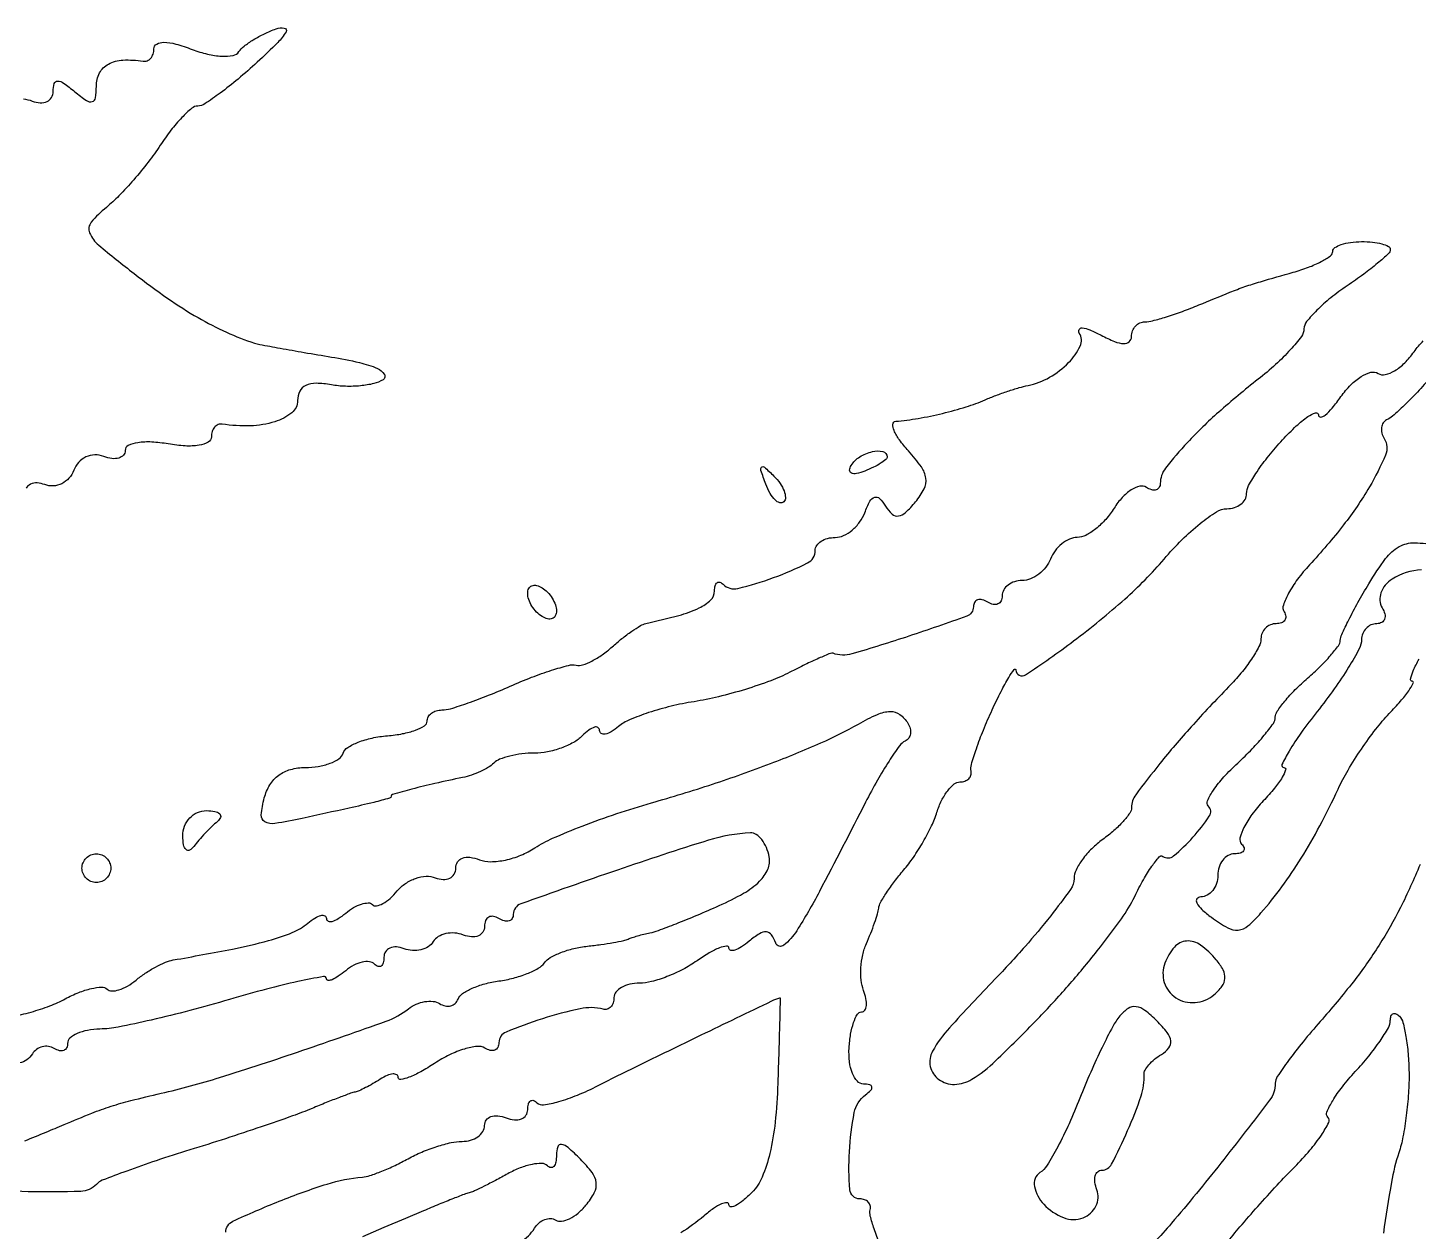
# Model space of a CAD drawing. Extents: x 0 to 367, y 0 to 579.
# Drawn here: x 94.2 to 190.9, y 180.8 to 264.4 of the extents above; entities that cross this region are included whole.
import ezdxf

# ---------------------------------------------------------------- set-up
doc = ezdxf.new("R2010")
doc.units = 0

msp = doc.modelspace()

# ---------------------------------------------------------------- linework, layer by layer
for points in [[(93.926539, 259.49289, -0.066909), (94.532025, 259.349337, 0.075239), (95.093123, 259.226095, 0.123624), (95.568782, 259.312642, 0.1523), (95.882979, 259.592839, 0.135892), (96, 260.015456, -0.068567), (96.075301, 260.56198, -0.338971), (96.308161, 260.736562, -0.154048), (96.719927, 260.601935, -0.017761), (97.5, 260, 0.020633), (98.310961, 259.381629, 0.217533), (98.71069, 259.308142, 0.304492), (98.942264, 259.565314, 0.035496), (99, 260.377555, -0.119775), (99.223927, 261.298925, -0.1517), (99.835769, 261.919971, -0.112762), (100.852142, 262.198181, -0.049844), (102.25, 262.118421, 0.13348), (102.535654, 262.14962, 0.119972), (102.779687, 262.321266, 0.103031), (102.943486, 262.611589, 0.077238), (103, 262.975249, -0.272483), (103.195976, 263.30816, -0.13105), (103.693614, 263.433154, -0.064628), (104.522231, 263.313334, -0.022663), (105.667031, 262.936495, 0.033396), (106.730888, 262.611419, 0.045771), (107.721869, 262.473478, 0.054137), (108.510292, 262.521899, 0.204398), (108.917031, 262.784187, -0.080457), (109.275568, 263.164928, -0.025913), (109.916253, 263.606113, -0.025086), (110.691605, 264.030764, -0.025646), (111.5, 264.372191, -0.126845), (112.068709, 264.426956, -0.523314), (112.193109, 264.169563, -0.068866), (111.619873, 263.417942, -0.009391), (110.188282, 262.049249, -0.011492), (108.859778, 260.881295, -0.015698), (107.607545, 259.895717, -0.012469), (106.534635, 259.14509, -0.147438), (106.053292, 259, 0.178417), (105.630601, 258.84421, 0.025328), (104.94624, 258.197809, 0.026217), (104.18609, 257.314944, 0.019599), (103.440689, 256.269136, -0.019612), (102.612876, 255.107764, -0.014087), (101.602763, 253.875495, -0.014261), (100.573287, 252.755571, -0.029577), (99.696596, 251.955402, 0.048647), (98.644142, 250.918666, 0.279905), (98.532273, 250.177794, 0.12134), (99.162315, 249.32711, 0.007572), (101.620916, 247.352409, 0.013384), (103.963437, 245.627276, 0.021033), (106.07288, 244.287237, 0.023968), (108.052915, 243.266572, 0.02907), (110, 242.511589, 0.032222), (110.359952, 242.420691, 0.001125), (111.778057, 242.161639, 0.002091), (113.45601, 241.866258, 0.00146), (115.350833, 241.546558, -0.014948), (117.293725, 241.164587, -0.047622), (118.548187, 240.75, -0.144252), (119.02829, 240.344886, -0.422971), (118.944757, 239.965858, -0.0802), (118.297663, 239.697203, -0.034032), (117.368537, 239.542088, -0.032565), (116.333594, 239.508672, -0.036655), (115.343924, 239.61408, 0.039555), (114.282444, 239.720923, 0.115033), (113.565699, 239.569793, 0.169802), (113.151676, 239.165697, 0.115797), (113, 238.519557, -0.228726), (112.588269, 237.666592, -0.092497), (111.416913, 237.04647, -0.067888), (109.708383, 236.758713, -0.047007), (107.75, 236.881579, 0.139155), (107.464394, 236.84716, 0.119898), (107.220313, 236.667274, 0.100737), (107.056346, 236.36442, 0.07399), (107, 235.985738, -0.279181), (106.78267, 235.626848, -0.080493), (106.14082, 235.413319, -0.054335), (105.178521, 235.363277, -0.029453), (104, 235.5, 0.030045), (102.846769, 235.632408, 0.051182), (101.878632, 235.585869, 0.071913), (101.216157, 235.385371, 0.291166), (101, 235.045647, -0.180336), (100.878341, 234.719304, -0.14821), (100.561851, 234.519623, -0.101943), (100.079505, 234.48804, -0.057215), (99.508429, 234.635139, 0.099512), (98.886693, 234.740608, 0.101554), (98.277362, 234.59617, 0.099873), (97.766455, 234.220325, 0.09303), (97.425671, 233.666896, -0.090834), (97.092235, 233.120082, -0.095633), (96.591829, 232.738594, -0.099617), (96.003252, 232.580698, -0.107897), (95.417241, 232.670131, 0.077354), (94.875646, 232.786705, 0.125684), (94.416315, 232.6972, 0.151931), (94.112646, 232.417654, 0.132055)], [(153.479469, 179.875718, -0.018491), (153.090538, 180.920984, -0.016895), (152.830596, 181.80675, -0.12065), (152.825488, 182.25, 0.121324), (152.821816, 182.535678, 0.128883), (152.685112, 182.779687, 0.115864), (152.431952, 182.943054, 0.085803), (152.102552, 183, -0.390903), (151.408222, 183.64074, -0.033793), (151.374884, 186.270031, -0.034692), (151.715602, 188.998384, -0.188065), (152.5, 190.234687, 0.038499), (152.870233, 190.553292, 0.248221), (152.939985, 190.781492, 0.300699), (152.789378, 190.935521, 0.049805), (152.355787, 190.984687, -0.210576), (151.929636, 191.17934, -0.087406), (151.590049, 191.729669, -0.065327), (151.3845, 192.541319, -0.043829), (151.355787, 193.499294, -0.027066), (151.463253, 194.456892, -0.041638), (151.668731, 195.264627, -0.049914), (151.931783, 195.835072, -0.265485), (152.218615, 195.999294, 0.252117), (152.444731, 196.121335, 0.122335), (152.557054, 196.440418, 0.075068), (152.530453, 196.924932, 0.040449), (152.361626, 197.5, -0.06793), (152.19681, 198.201526, -0.038779), (152.181476, 199.073437, -0.03795), (152.303965, 199.969875, -0.050829), (152.556645, 200.75, 0.009859), (152.857987, 201.472619, 0.010276), (153.126267, 202.196727, 0.010012), (153.33251, 202.831294, 0.043637), (153.413633, 203.21758, -0.099385), (153.541945, 203.607512, -0.016219), (153.958931, 204.289993, -0.017315), (154.511136, 205.070864, -0.014489), (155.148685, 205.860683, 0.027956), (155.828928, 206.751424, 0.018678), (156.5095, 207.839485, 0.018832), (157.091822, 208.947342, 0.034751), (157.466072, 209.893103, -0.037696), (157.790671, 210.699493, -0.047999), (158.212299, 211.381099, -0.056035), (158.662309, 211.852823, -0.176035), (159.067388, 212, 0.081824), (159.411755, 212.056735, 0.110832), (159.680163, 212.220313, 0.126321), (159.830262, 212.464367, 0.127029), (159.843806, 212.75, -0.122886), (159.862124, 213.216816, -0.011829), (160.208503, 214.307812, -0.014484), (160.696758, 215.604792, -0.010947), (161.304664, 217, -0.008204), (161.928754, 218.294578, -0.017915), (162.458205, 219.260415, -0.028575), (162.835578, 219.818699, -0.697333), (162.960858, 219.780137, 0.579017), (163.622617, 219.446662, 0.015003), (166.971846, 221.802091, 0.021051), (170.530924, 224.709851, 0.034205), (173.262238, 227.496904, -0.020906), (174.508506, 228.838115, -0.026001), (175.778772, 229.970966, -0.025817), (176.914987, 230.790147, -0.144248), (177.627253, 231, 0.074428), (178.151764, 231.078511, 0.088447), (178.596756, 231.30657, 0.100652), (178.89423, 231.645648, 0.130612), (179, 232.043644, -0.127065), (179.145354, 232.606375, -0.020931), (179.734375, 233.572708, -0.021849), (180.54282, 234.674661, -0.017758), (181.5, 235.783426, -0.016746), (182.460686, 236.752293, -0.037461), (183.265625, 237.404901, -0.075926), (183.7984, 237.665433, -0.506097), (184, 237.517275, 0.432505), (184.151764, 237.374647, 0.156579), (184.460724, 237.495435, 0.050324), (184.964674, 237.997857, 0.018837), (185.568422, 238.794224, -0.041369), (186.243108, 239.605552, -0.058904), (186.973247, 240.19205, -0.075457), (187.645935, 240.483166, -0.205673), (188.148339, 240.408321, 0.197854), (188.645554, 240.326595, 0.078327), (189.299956, 240.591077, 0.061292), (190.004194, 241.140864, 0.043653), (190.648339, 241.908321, -0.043444), (191.292133, 242.676011, -0.061078)], [(191.825205, 240.147742, -0.00897), (190.879506, 239.111582, -0.011106), (189.960886, 238.182871, -0.009553), (189.161954, 237.439268, -0.077506), (188.743769, 237.167829, 0.140925), (188.5021, 236.963844, 0.116559), (188.383707, 236.647079, 0.09765), (188.410323, 236.262355, 0.072582), (188.579965, 235.870614, -0.243551), (188.666974, 234.724544, -0.033157), (187.546546, 232.509606, -0.031895), (185.746181, 229.868825, -0.021385), (183.377454, 227.084414, 0.026043), (182.544767, 226.086928, 0.037053), (181.922453, 225.114852, 0.040977), (181.560036, 224.288851, 0.224968), (181.612527, 223.817927, -0.107817), (181.722304, 223.506376, -0.181686), (181.658455, 223.240266, -0.162125), (181.425559, 223.061591, -0.083432), (181.059017, 223, 0.097729), (180.654835, 222.920238, 0.097627), (180.311086, 222.692898, 0.098247), (180.080898, 222.353511, 0.100363), (180, 221.954545, -0.12378), (179.86265, 221.40823, -0.024607), (179.339063, 220.538345, -0.024667), (178.611354, 219.561662, -0.020778), (177.75, 218.601524, 0.009673), (175.143658, 215.822933, 0.014122), (172.966842, 213.268914, 0.010319), (171.290579, 211.09544, 0.160435), (171, 210.213153, -0.154854), (170.876944, 209.825353, -0.030087), (170.4125, 209.24474, -0.029387), (169.765707, 208.608479, -0.023482), (169, 208, 0.038302), (168.234731, 207.353996, 0.039787), (167.5875, 206.60646, 0.043056), (167.139127, 205.871879, 0.116006), (167, 205.280293, -0.157112), (166.755531, 204.521491, -0.01071), (165.377653, 202.689175, -0.01449), (163.592803, 200.549223, -0.010327), (161.477117, 198.254369, 0.006371), (158.335373, 194.900201, 0.057645), (157.162442, 193.273808, 0.183643), (157.00555, 192.209823, 0.182638), (157.594472, 191.307262, 0.165508), (158.694081, 190.963098, 0.131888), (159.893294, 191.317014, 0.054598), (161.546067, 192.595318, 0.00849), (164.475446, 195.518833, 0.012688), (166.591992, 197.818088, 0.012196), (168.618111, 200.251692, 0.012213), (170.298288, 202.48278, 0.042531), (171.218803, 204.032347, -0.015099), (171.82809, 205.19921, -0.025661), (172.415364, 206.130285, -0.024084), (172.925209, 206.784247, -0.383208), (173.18214, 206.817459, 0.337038), (173.927926, 206.852402, 0.035199), (175.270874, 208.14773, 0.035522), (176.410824, 209.610301, 0.35837), (176.341098, 210.325568, -0.318441), (176.279036, 210.689688, -0.038443), (176.710075, 211.434547, -0.034399), (177.428509, 212.340961, -0.021102), (178.388718, 213.309286, 0.014668), (179.388802, 214.292206, 0.019616), (180.232936, 215.24406, 0.017144), (180.863816, 216.070543, 0.155663), (181, 216.497375, -0.151939), (181.127464, 216.907149, -0.022021), (181.660937, 217.613027, -0.023267), (182.388424, 218.41339, -0.018023), (183.25, 219.216824, 0.015253), (184.113113, 220.012799, 0.020251), (184.844788, 220.790613, 0.018001), (185.392464, 221.470169, 0.154483), (185.519492, 221.834119, -0.101519), (185.616608, 222.245903, -0.007942), (186.10986, 223.267431, -0.010564), (186.748643, 224.474166, -0.007878), (187.501884, 225.778413, -0.024728), (188.673145, 227.531765, -0.105578), (189.612394, 228.358945, -0.13337), (190.687365, 228.629411, -0.049419), (192.250521, 228.444976, 0.066072)], [(191.16526, 226.749416, 0.128363), (189.121885, 226.096491, 0.078477), (188.64727, 225.679176, 0.089711), (188.350436, 225.153424, 0.099558), (188.274791, 224.602982, 0.123544), (188.430902, 224.111803, -0.072223), (188.61547, 223.686428, -0.148061), (188.605103, 223.326592, -0.188844), (188.406576, 223.08901, -0.126017), (188.059017, 223, 0.103572), (187.654922, 222.915386, 0.098901), (187.311086, 222.675084, 0.096814), (187.080673, 222.316106, 0.094682), (187, 221.893904, -0.124519), (186.839093, 221.257808, -0.014291), (186.094066, 219.96889, -0.016527), (185.097004, 218.465929, -0.012767), (183.915971, 216.893904, 0.011262), (182.786128, 215.3994, 0.021603), (181.960638, 214.143834, 0.023063), (181.458946, 213.208417, 0.551823), (181.590285, 213, -0.507396), (181.717232, 212.82651, -0.060738), (181.484473, 212.31727, -0.034719), (180.950558, 211.568533, -0.016332), (180.165168, 210.675813, 0.028336), (179.377741, 209.736252, 0.043826), (178.821619, 208.835836, 0.053923), (178.5434, 208.092049, 0.264844), (178.65752, 207.675813, -0.108072), (178.822385, 207.418653, -0.250807), (178.792105, 207.19852, -0.178164), (178.566887, 207.047724, -0.059412), (178.166667, 207, 0.127718), (177.721743, 206.884466, 0.100747), (177.342708, 206.559375, 0.089419), (177.087877, 206.073075, 0.076226), (177, 205.5, -0.077901), (176.910177, 204.926977, -0.090281), (176.650106, 204.440625, -0.10078), (176.263138, 204.115487, -0.125123), (175.80887, 204, 0.250814), (175.552087, 203.862543, 0.275096), (175.537842, 203.582953, 0.086375), (175.890024, 203.127601, 0.027171), (176.55887, 202.580266, 0.030687), (177.690378, 201.854792, 0.150384), (178.424574, 201.698112, 0.158041), (179.099353, 201.984814, 0.034913), (180, 202.884849, 0.020856), (181.453734, 204.703905, 0.018838), (182.803734, 206.699139, 0.017423), (184.093765, 208.940037, 0.0129), (185.367528, 211.5, -0.024477), (186.058895, 212.812415, -0.015321), (186.987889, 214.279687, -0.015371), (187.994165, 215.672033, -0.026915), (188.921399, 216.75, 0.012252), (189.709708, 217.613892, 0.02467), (190.279345, 218.339063, 0.032638), (190.599964, 218.860522, 0.564889), (190.515902, 219, -0.492714), (190.398301, 219.153041, -0.03638), (190.598679, 219.732107, -0.028678), (191.000057, 220.535748, -0.014874)], [(93.129787, 195.672067, 0.020718), (94.455227, 195.992227, 0.020644), (95.762836, 196.425153, 0.032609), (96.838129, 196.913369, -0.027449), (97.773455, 197.349725, -0.038251), (98.654052, 197.627117, -0.042694), (99.372744, 197.730864, -0.214038), (99.743637, 197.589696, 0.202146), (100.067991, 197.457701, 0.072216), (100.571705, 197.537242, 0.05721), (101.164484, 197.79848, 0.040856), (101.758873, 198.214845, -0.026795), (102.395621, 198.688089, -0.022632), (103.115468, 199.119893, -0.023242), (103.809196, 199.453789, -0.0571), (104.350882, 199.614273, 0.004689), (108.469781, 200.377976, 0.018562), (110.977274, 200.96464, 0.030152), (112.626644, 201.524503, 0.076449), (113.709112, 202.173547, -0.03268), (114.20518, 202.533257, -0.078751), (114.620802, 202.711371, -0.176581), (114.884457, 202.684422, -0.287386), (115, 202.5, 0.301415), (115.119912, 202.319157, 0.168576), (115.394215, 202.301091, 0.074889), (115.826304, 202.492883, 0.03138), (116.342009, 202.868879, -0.039536), (116.893605, 203.257441, -0.055825), (117.441229, 203.504053, -0.070463), (117.90478, 203.584056, -0.206775), (118.199509, 203.467158, 0.247437), (118.486638, 203.378254, 0.079342), (118.92066, 203.533356, 0.05777), (119.427419, 203.892832, 0.036436), (119.930612, 204.416393, -0.070476), (120.50201, 204.935364, -0.065734), (121.208288, 205.290013, -0.069919), (121.936811, 205.4335, -0.105707), (122.573113, 205.33357, 0.076637), (123.118432, 205.215381, 0.124996), (123.580852, 205.303471, 0.15207), (123.886475, 205.581843, 0.133331), (124, 206, -0.14217), (124.125827, 206.433581, -0.167495), (124.458247, 206.69911, -0.120079), (124.982242, 206.753312, -0.057681), (125.640905, 206.584303, 0.097482), (126.429508, 206.447263, 0.047065), (127.451689, 206.566734, 0.044215), (128.530545, 206.899026, 0.048258), (129.501027, 207.408716, -0.041649), (130.736257, 208.078386, -0.011225), (132.798501, 208.928714, -0.011287), (135.192436, 209.791917, -0.011471), (137.610122, 210.541267, 0.010174), (141.859462, 211.846266, 0.011437), (145.888125, 213.276723, 0.012314), (149.395263, 214.712952, 0.02657), (152, 216.024412, -0.025411), (153.32876, 216.697294, -0.100398), (154.218995, 216.894328, -0.160815), (154.883551, 216.687879, -0.099607), (155.447214, 216.08541, -0.076253), (155.60623, 215.710726, -0.100528), (155.624277, 215.340954, -0.117246), (155.500132, 215.034626, -0.134521), (155.256231, 214.83541, 0.133533), (154.862884, 214.515399, 0.011805), (154.134643, 213.448043, 0.014775), (153.321186, 212.108003, 0.010974), (152.5, 210.583458, -0.002532), (149.290391, 204.37597, -0.021361), (147.712885, 201.652322, -0.080101), (146.807347, 200.635456, -0.520249), (146.255654, 200.791738, 0.069722), (145.96364, 201.360201, 0.2258), (145.603607, 201.562954, 0.159203), (145.122573, 201.44165, 0.032497), (144.402754, 200.919293, -0.027243), (143.863765, 200.519454, -0.062802), (143.412059, 200.296589, -0.139358), (143.123132, 200.2804, -0.350881), (143, 200.434259, 0.448825), (142.836511, 200.5797, 0.064928), (142.347139, 200.456626, 0.039381), (141.630761, 200.106343, 0.01938), (140.777494, 199.556704, -0.032678), (139.796096, 198.960821, -0.027309), (138.68571, 198.457282, -0.028182), (137.615973, 198.108956, -0.0647), (136.777494, 198, 0.054303), (136.097501, 197.92593, 0.073999), (135.522139, 197.70625, 0.093637), (135.136022, 197.381565, 0.172913), (135, 197, -0.076215), (134.943611, 196.632217, -0.111203), (134.779687, 196.349709, -0.133136), (134.535431, 196.196974, -0.13655), (134.25, 196.190499, 0.11441), (132.654643, 196.223861, 0.025982), (130.021399, 195.52654, 0.020135), (127.494948, 194.601193, 0.303714), (127, 193.861528, -0.116571), (126.923129, 193.536292, -0.185782), (126.714547, 193.346132, -0.155195), (126.399791, 193.325985, -0.077545), (126.028246, 193.482543, 0.168833), (125.484877, 193.603516, 0.044423), (124.599272, 193.420083, 0.039923), (123.567449, 193.016514, 0.031862), (122.528246, 192.42655, -0.017614), (121.557791, 191.838461, -0.034746), (120.742672, 191.454593, -0.051137), (120.172785, 191.297806, -0.463802), (120, 191.444007, 0.267782), (119.892494, 191.630347, 0.15617), (119.632812, 191.686888, 0.080662), (119.229811, 191.581222, 0.0371), (118.75, 191.32433, -0.011247), (118.234766, 191.013211, -0.012247), (117.720313, 190.734663, -0.011777), (117.269514, 190.5179, -0.057306), (117, 190.431519, 0.038525), (116.686106, 190.343736, 0.003387), (115.9125, 190.055657, 0.004422), (114.99395, 189.697169, 0.003427), (114, 189.291161, -0.013241), (112.651054, 188.770795, -0.003515), (110.471875, 188.013012, -0.003562), (107.980469, 187.185992, -0.003661), (105.5, 186.402198, 0.005508), (103.164891, 185.654834, 0.007919), (101.115625, 184.93775, 0.004649), (99.413531, 184.293693, 0.114382), (99, 184.011502, -0.202166), (97.908977, 183.51426, -0.012435), (94.263465, 183.500376, -0.013127), (90.634652, 183.67219, -0.179802)], [(94.035477, 187.037741, 0.001161), (95.506396, 187.64423, 0.001899), (96.75, 188.16592, -0.005503), (98.686998, 188.962119, -0.016797), (100.024298, 189.443309, -0.016478), (101.40443, 189.83846, -0.005136), (103.5, 190.341586, 0.019279), (107.574735, 191.442642, 0.006699), (113.35911, 193.333013, 0.003657), (119.150782, 195.359459, 0.081143), (120.706195, 196.220976, -0.063834), (121.238875, 196.540466, -0.062195), (121.839599, 196.71877, -0.06747), (122.414648, 196.735777, -0.112573), (122.870785, 196.579859, 0.08631), (123.262171, 196.422908, 0.113121), (123.646178, 196.42909, 0.124929), (123.962066, 196.597561, 0.120437), (124.16459, 196.898372, -0.159252), (124.460253, 197.272572, -0.042325), (125.135848, 197.643108, -0.038498), (126.018413, 197.955404, -0.031473), (127, 198.154602, 0.029204), (128.005276, 198.353866, 0.031106), (128.958947, 198.665955, 0.032743), (129.737755, 199.036338, 0.109298), (130.158119, 199.41035, -0.108453), (130.57028, 199.778299, -0.035473), (131.310843, 200.128578, -0.033422), (132.213375, 200.411795, -0.03207), (133.158119, 200.577017, 0.006999), (134.091447, 200.692411, 0.008601), (134.958947, 200.827262, 0.007331), (135.681884, 200.963356, 0.059993), (136, 201.068981, -0.029557), (136.259673, 201.173097, -0.010127), (136.646875, 201.293711, -0.010026), (137.080475, 201.409835, -0.011422), (137.5, 201.503111, 0.039388), (138.093271, 201.67029, 0.005083), (139.327045, 202.13972, 0.005907), (140.781312, 202.729951, 0.004898), (142.315471, 203.391572, 0.025541), (144.013313, 204.24981, 0.063498), (145.122931, 205.086232, 0.096418), (145.704852, 205.926316, 0.152111), (145.801776, 206.790776, 0.05348), (145.602675, 207.441062, 0.066476), (145.279575, 207.984096, 0.079936), (144.887948, 208.342968, 0.158792), (144.486305, 208.452957, 0.063569), (141.569063, 207.938286, 0.007361), (135.243876, 205.868015, 0.002771), (128.511888, 203.512524, 0.317208), (128, 202.786847, -0.135266), (127.919078, 202.493197, -0.190674), (127.70625, 202.329322, -0.141469), (127.382806, 202.329881, -0.067797), (127, 202.5, 0.093667), (126.618437, 202.646585, 0.171987), (126.29375, 202.593972, 0.173661), (126.076773, 202.34937, 0.095723), (126, 201.952028, -0.144838), (125.882245, 201.554049, -0.152637), (125.568782, 201.29401, -0.118921), (125.093366, 201.220774, -0.070748), (124.532025, 201.349337, 0.071476), (123.923505, 201.487779, 0.0744), (123.309272, 201.446232, 0.081667), (122.783661, 201.236882, 0.119365), (122.430874, 200.888152, -0.114215), (122.08325, 200.537469, -0.081877), (121.572782, 200.322281, -0.075783), (120.980959, 200.272284, -0.074993), (120.398849, 200.400442, 0.072535), (119.864033, 200.52093, 0.120846), (119.410912, 200.44606, 0.152583), (119.111932, 200.190577, 0.14114), (119, 199.801949, -0.059455), (118.95353, 199.412527, -0.178279), (118.806715, 199.19344, -0.250747), (118.592392, 199.16407, -0.107973), (118.342009, 199.324657, 0.171918), (117.989854, 199.492554, 0.082297), (117.483088, 199.462194, 0.066538), (116.904134, 199.246292, 0.050768), (116.342009, 198.868879, -0.023055), (115.826461, 198.479699, -0.051042), (115.394215, 198.244389, -0.105828), (115.112599, 198.191497, -0.406847), (115, 198.306972, 0.469914), (114.803357, 198.470002, 0.006059), (113.017188, 198.110749, 0.01213), (110.838731, 197.589497, 0.007057), (108.25, 196.864024, -0.007463), (105.500759, 196.095974, -0.008269), (102.821875, 195.437681, -0.007759), (100.521056, 194.94991, -0.04175), (99.25, 194.809608, 0.039536), (98.388503, 194.718366, 0.057891), (97.660938, 194.493142, 0.075206), (97.16485, 194.177968, 0.216982), (97, 193.815983, -0.117319), (96.926288, 193.506155, -0.186073), (96.726548, 193.325336, -0.154617), (96.425045, 193.306929, -0.077089), (96.069098, 193.457295, 0.101427), (95.668863, 193.604033, 0.098476), (95.238692, 193.583771, 0.097365), (94.84512, 193.399684, 0.0967), (94.549408, 193.079944, -0.202105), (93.669383, 192.45383, -0.062266)], [(191.066815, 206.25, -0.019141), (189.701404, 203.255346, -0.025129), (188.218098, 200.642416, -0.024061), (186.427366, 198.105611, -0.015467), (184.123998, 195.335842, 0.010003), (182.927304, 193.9284, 0.013929), (181.917675, 192.618833, 0.010317), (181.138873, 191.500478, 0.147981), (181, 191.041528, -0.164035), (180.60201, 189.861048, -0.004416), (177.202257, 185.473105, -0.009733), (173.778303, 181.30317, -0.03095), (171.271864, 178.712227, -0.068641)], [(108, 180.675046, -0.293084), (108.496505, 181.449322, -0.011677), (111.719825, 182.838962, -0.020019), (115.05637, 184.032968, -0.055438), (117.5, 184.51018, 0.060414), (118.025051, 184.618133, 0.015097), (118.847876, 184.921899, 0.015203), (119.774652, 185.329396, 0.014762), (120.684259, 185.796231, -0.026267), (121.635391, 186.257059, -0.022013), (122.686828, 186.646393, -0.022581), (123.681033, 186.916693, -0.055132), (124.434259, 187, 0.068972), (125.0327, 187.082946, 0.085196), (125.540063, 187.325178, 0.099936), (125.879306, 187.684852, 0.140148), (126, 188.106989, -0.158089), (126.121257, 188.480915, -0.151946), (126.440625, 188.719716, -0.112257), (126.926101, 188.77672, -0.06502), (127.5, 188.638374, 0.066923), (128.073796, 188.502351, 0.114556), (128.559375, 188.565342, 0.152337), (128.879046, 188.813169, 0.153432), (129, 189.198051, -0.058242), (129.045624, 189.588401, -0.174938), (129.19025, 189.809594, -0.252429), (129.401332, 189.841674, -0.110875), (129.647661, 189.685672, 0.239957), (130.103703, 189.537379, 0.029257), (131.163259, 189.768888, 0.029515), (132.470514, 190.220494, 0.020175), (133.897661, 190.878443, -0.004557), (136.567349, 192.211848, -0.001064), (141.070518, 194.398111, -0.00024), (145.988562, 196.769966, -0.039624), (146.546407, 196.986128, -0.510028), (146.56483, 196.972041, -0.000062), (146.520847, 195.241178, -0.001206), (146.467045, 193.316038, -0.00072), (146.394229, 191.026393, -0.017652), (146.209355, 188.332993, -0.032291), (145.840513, 186.163375, -0.040255), (145.305558, 184.512805, -0.098191), (144.597822, 183.454965, -0.021442), (143.983654, 182.891329, -0.050132), (143.46936, 182.539888, -0.115901), (143.139582, 182.449148, -0.425311), (143, 182.583559, 0.412719), (142.85252, 182.731794, 0.106084), (142.485938, 182.655088, 0.050435), (141.922341, 182.333566, 0.022602), (141.25, 181.806987, -0.040029), (139.644182, 180.63716, -0.030183)], [(177.614621, 179.916868, -0.011153), (178.538597, 181.048343, -0.005201), (179.783746, 182.475209, -0.00515), (181.121826, 183.94597, -0.007176), (182.351323, 185.232212, 0.017743), (183.405164, 186.382389, 0.02879), (184.205819, 187.438511, 0.028479), (184.717793, 188.304033, 0.326573), (184.660513, 188.67282, -0.306318), (184.59038, 189.035704, -0.033877), (184.994619, 189.828942, -0.032078), (185.662912, 190.79918, -0.020096), (186.559189, 191.847259, 0.016191), (187.493794, 192.923038, 0.020452), (188.283012, 193.978596, 0.018985), (188.86322, 194.897595, 0.132056), (189, 195.406448, -0.073956), (189.045957, 195.71545, -0.211311), (189.184734, 195.876327, -0.227221), (189.3885, 195.875444, -0.083747), (189.628882, 195.704452, -0.133999), (189.876224, 195.271442, -0.020657), (190.085743, 194.294517, -0.021805), (190.238414, 193.092712, -0.017399), (190.301045, 191.787785, -0.01999), (190.262802, 190.361718, -0.014879), (190.111005, 188.794248, -0.015095), (189.878807, 187.322531, -0.032695), (189.593321, 186.21391, 0.036011), (189.077946, 184.156207, 0.008197), (188.515592, 180.604461, 0.008677)], [(128.502228, 180.009688, 0.123), (129.471959, 180.954629, -0.074241), (129.788021, 181.328515, -0.088344), (130.182658, 181.56753, -0.100638), (130.592666, 181.636958, -0.130919), (130.955791, 181.527322, 0.181325), (131.362651, 181.447039, 0.073758), (131.908455, 181.622587, 0.059818), (132.501642, 182.009467, 0.045194), (133.050791, 182.561199, 0.050689), (133.635289, 183.431462, 0.153765), (133.764948, 184.124297, 0.132983), (133.479611, 184.829355, 0.034121), (132.664097, 185.764474, 0.01575), (131.812856, 186.563714, 0.139359), (131.352518, 186.783516, 0.37317), (131.0903, 186.624262, 0.077824), (131, 186.047619, -0.044563), (130.956456, 185.560015, -0.131255), (130.814502, 185.25782, -0.25892), (130.606987, 185.178781, -0.162047), (130.368517, 185.29815, 0.196027), (129.981308, 185.461062, 0.051989), (129.300218, 185.397691, 0.044613), (128.475904, 185.155447, 0.033257), (127.618517, 184.750252, -0.005269), (126.770693, 184.289903, -0.006627), (125.975439, 183.88229, -0.005391), (125.301691, 183.557159, -0.051229), (125, 183.451641, 0.033114), (124.680044, 183.352565, 0.002535), (123.839062, 183.024862, 0.003472), (122.839732, 182.62156, 0.00264), (121.75, 182.166206), (120.498118, 181.635314), (119, 181), (117.501882, 180.364686)]]:
    msp.add_lwpolyline(points, format="xyb")
for points in [[(188.997125, 249.035714, -0.206392), (188.866762, 248.737762, -0.012275), (188.115533, 248.069866, -0.01683), (187.14744, 247.305191, -0.011499), (186, 246.5, 0.021248), (184.852592, 245.660984, 0.027632), (183.881801, 244.79375, 0.027485), (183.175516, 244.006868, 0.167688), (182.993801, 243.5, -0.161069), (182.81158, 242.97033, -0.02201), (182.052435, 242.059375, -0.02345), (181.023009, 241.030472, -0.017847), (179.80593, 240, 0.014173), (177.061621, 237.710859, 0.023318), (174.892395, 235.606644, 0.02356), (173.364935, 233.818264, 0.166452), (173, 232.752422, -0.136303), (172.921635, 232.470298, -0.190815), (172.715858, 232.313272, -0.140755), (172.403012, 232.314819, -0.067341), (172.032707, 232.479786, 0.199264), (171.567386, 232.554974, 0.084792), (170.975538, 232.303098, 0.065043), (170.35066, 231.775231, 0.045332), (169.79216, 231.038803, -0.041658), (169.209541, 230.258755, -0.043589), (168.513741, 229.598898, -0.047683), (167.813474, 229.143625, -0.120879), (167.228068, 229, 0.102957), (166.691595, 228.88835, 0.066747), (166.14733, 228.559375, 0.063017), (165.678083, 228.073466, 0.06903), (165.361626, 227.5, -0.074185), (165.037471, 226.926569, -0.064359), (164.545909, 226.440625, -0.06686), (163.968559, 226.111903, -0.096313), (163.393011, 226, 0.074425), (162.860757, 225.920332, 0.088446), (162.409197, 225.688914, 0.100652), (162.107332, 225.344841, 0.130616), (162, 224.940983, -0.108972), (161.921712, 224.586039, -0.182303), (161.70625, 224.3746, -0.161196), (161.3821, 224.343488, -0.082592), (161, 224.5, 0.071075), (160.617346, 224.66707, 0.146411), (160.29375, 224.660273, 0.189392), (160.080277, 224.485478, 0.128281), (160, 224.177732, -0.316301), (159.5414, 223.525317, -0.006349), (155.514444, 222.133713, -0.008836), (151.542477, 220.894776, -0.162207), (150.239522, 220.942913, 0.190823), (150.052953, 220.939448, 0.004672), (149.249032, 220.594779, 0.009486), (148.3045, 220.157767, 0.006233), (147.23342, 219.620706, -0.030232), (145.902827, 219.031594, -0.014736), (144.143332, 218.435038, -0.014559), (142.270423, 217.920123, -0.020397), (140.569529, 217.578176, 0.019842), (138.972247, 217.258901, 0.020122), (137.41285, 216.815209, 0.020387), (136.091771, 216.320649, 0.073569), (135.325632, 215.855287, -0.035274), (134.816212, 215.48991, -0.086506), (134.389404, 215.319881, -0.19068), (134.118586, 215.366456, -0.261648), (134, 215.577555, 0.260014), (133.889494, 215.77569, 0.217877), (133.6475, 215.805907, 0.087776), (133.26163, 215.605055, 0.032604), (132.8, 215.2, -0.071265), (132.186141, 214.739983, -0.038835), (131.325833, 214.3525, -0.037761), (130.371511, 214.088312, -0.048684), (129.466667, 214, 0.029513), (128.598959, 213.948738, 0.030782), (127.755664, 213.795664, 0.032361), (127.04876, 213.572487, 0.104096), (126.637722, 213.304389, -0.061648), (126.267646, 213.015829, -0.026684), (125.714324, 212.723699, -0.025909), (125.085281, 212.472013, -0.031199), (124.471056, 212.304389, 0.004903), (122.551702, 211.887571, 0.00824), (120.94988, 211.495355, 0.002797), (119.601853, 211.133565, 0.337782), (119.5, 211, -0.339409), (119.393827, 210.86161, -0.00462), (118.294004, 210.577587, -0.00661), (116.58953, 210.17802, -0.001111), (113.314294, 209.463395, -0.012786), (111.422871, 209.105458, -0.165823), (110.725877, 209.223091, -0.30121), (110.470574, 209.701954, -0.040135), (110.680925, 210.887859, -0.074198), (111.068428, 211.794506, -0.095636), (111.679767, 212.460387, -0.09306), (112.50915, 212.862867, -0.066652), (113.533298, 213, 0.040349), (114.438062, 213.073132, 0.049728), (115.255615, 213.291218, 0.057822), (115.876101, 213.610766, 0.165319), (116.166667, 213.991379, -0.173158), (116.479643, 214.388645, -0.046124), (117.209896, 214.758142, -0.041077), (118.172832, 215.049835, -0.032453), (119.25, 215.209487, 0.026652), (120.303572, 215.353182, 0.040696), (121.192188, 215.599295, 0.048082), (121.821362, 215.901382, 0.262566), (122, 216.218108, -0.131068), (122.079528, 216.516283, -0.100631), (122.303185, 216.770319, -0.088293), (122.637752, 216.941191, -0.074151), (123.032119, 217, 0.073811), (123.636981, 217.08978, 0.010114), (124.85318, 217.485993, 0.011438), (126.28298, 218.020974, 0.009443), (127.782119, 218.654444, -0.012136), (129.269855, 219.273677, -0.015679), (130.66495, 219.765272, -0.013439), (131.839917, 220.103845, -0.119103), (132.375159, 220.112724, 0.135847), (132.820643, 220.134811, 0.037971), (133.470538, 220.406131, 0.035329), (134.188836, 220.838676, 0.030738), (134.875159, 221.387021, -0.015329), (135.550564, 221.961598, -0.017101), (136.236284, 222.472206, -0.016628), (136.846456, 222.865553, -0.08123), (137.227085, 223.016368, 0.012641), (139.508837, 223.575778, 0.044456), (140.925178, 224.100114, 0.079189), (141.728689, 224.65155, 0.205649), (142, 225.283298, -0.056496), (142.041066, 225.645575, -0.169966), (142.171847, 225.853038, -0.25467), (142.362679, 225.886362, -0.115393), (142.585012, 225.748321, 0.261278), (143.626544, 225.455277, 0.028562), (146.096766, 226.203118, 0.028245), (148.459729, 227.223274, 0.283976), (149, 228.097825, -0.152264), (149.107264, 228.441889, -0.09823), (149.409197, 228.734986, -0.081023), (149.860394, 228.932714, -0.062915), (150.393011, 229, 0.108563), (150.974878, 229.127845, 0.066393), (151.570931, 229.50583, 0.061758), (152.090229, 230.063599, 0.065074), (152.446806, 230.721975, -0.028959), (152.80909, 231.523927, -0.198823), (153.134394, 231.795742, -0.283939), (153.477397, 231.708236, -0.053581), (153.892066, 231.174641, 0.068968), (154.34499, 230.627308, 0.224467), (154.783101, 230.491702, 0.155052), (155.283617, 230.732923, 0.030339), (155.976283, 231.471423, 0.055297), (156.570947, 232.374646, 0.153675), (156.695666, 233.115419, 0.121322), (156.380675, 233.904907, 0.028626), (155.483025, 235.018758, -0.025675), (154.857919, 235.785125, -0.056432), (154.482559, 236.440485, -0.116069), (154.404255, 236.880034, -0.37402), (154.595012, 237.076511, 0.02176), (156.156779, 237.277289, 0.016104), (157.862401, 237.629392, 0.016329), (159.49512, 238.078516, 0.027409), (160.828091, 238.574018, -0.012565), (161.563238, 238.872409, -0.009274), (162.390667, 239.166871, -0.009384), (163.183533, 239.416122, -0.020662), (163.799712, 239.569853, 0.07884), (165.300669, 240.135735, 0.069576), (166.626118, 241.157679, 0.083845), (167.420062, 242.299092, 0.253753), (167.368312, 243.213075, -0.260385), (167.357225, 243.464228, -0.310272), (167.560684, 243.576371, -0.076458), (168.100518, 243.438197, -0.022054), (168.879323, 243.064584, 0.024991), (169.81308, 242.623363, 0.086324), (170.463756, 242.478383, 0.195815), (170.841469, 242.611877, 0.214276), (171, 242.964816, -0.089109), (171.071001, 243.360048, -0.095045), (171.274627, 243.695915, -0.099892), (171.578237, 243.920616, -0.109942), (171.9349, 244, 0.064093), (172.462453, 244.067904, 0.011372), (173.422109, 244.342573, 0.012139), (174.538575, 244.719738, 0.010672), (175.6849, 245.166206, -0.001794), (177.84065, 246.050214, -0.013041), (178.888009, 246.44383, -0.012821), (179.960686, 246.784798, -0.0017), (182.25, 247.439941, 0.021385), (183.303504, 247.786827, 0.031402), (184.192187, 248.187568, 0.032168), (184.840156, 248.585493, 0.243591), (185, 248.894122, -0.252532), (185.140355, 249.154296, -0.063792), (185.5875, 249.37247, -0.049541), (186.233854, 249.522125, -0.032143), (187, 249.571429, -0.025312), (187.766213, 249.532614, -0.040233), (188.411655, 249.414062, -0.048346), (188.868788, 249.242679, -0.287786)], [(154, 234.606989, -0.2252), (153.911231, 234.419896, -0.029412), (153.544118, 234.154486, -0.029555), (153.042538, 233.875192, -0.020646), (152.448062, 233.618443, -0.036408), (151.868281, 233.443138, -0.155351), (151.512472, 233.474315, -0.32948), (151.393111, 233.674071, -0.1144), (151.507079, 234.011454, -0.115814), (152.098109, 234.603931, -0.080554), (152.973761, 234.969265, -0.115534), (153.708846, 234.972535, -0.349578)], [(146.806872, 231.473539, -0.278911), (146.538684, 231.40751, -0.120343), (146.210949, 231.604915, -0.070189), (145.866277, 232.059266, -0.036269), (145.564293, 232.706872, -0.008399), (145.21821, 233.663782, -0.286372), (145.270328, 233.888819, -0.400052), (145.463552, 233.893514, -0.011214), (146.124088, 233.266667, -0.043285), (146.558688, 232.753423, -0.063152), (146.837219, 232.231185, -0.082976), (146.927901, 231.779789, -0.20742)], [(131, 223.881966, -0.117858), (130.920761, 223.550471, -0.186277), (130.70625, 223.357263, -0.154201), (130.382383, 223.338175, -0.076764), (130, 223.5, -0.064269), (129.617474, 223.810561, -0.051777), (129.29375, 224.230237, -0.053414), (129.073533, 224.689814, -0.085235), (129, 225.118034, -0.117858), (129.079239, 225.449529, -0.186277), (129.29375, 225.642737, -0.154201), (129.617617, 225.661825, -0.076764), (130, 225.5, -0.064269), (130.382526, 225.189439, -0.051777), (130.70625, 224.769763, -0.053414), (130.926467, 224.310186, -0.085235)], [(107.4283, 209.25, 0.019542), (107.02775, 208.890763, 0.01106), (106.569889, 208.426563, 0.011028), (106.128314, 207.937434, 0.017789), (105.776946, 207.5, -0.111066), (105.485745, 207.250498, -0.327207), (105.239691, 207.28649, -0.159858), (105.068396, 207.618706, -0.037587), (105.015313, 208.25, -0.092982), (105.13542, 208.922707, -0.098893), (105.490372, 209.489797, -0.101386), (106.027441, 209.867015, -0.102919), (106.666667, 210, -0.043317), (107.247958, 209.949546, -0.152297), (107.577897, 209.779687, -0.297449), (107.631514, 209.533999, -0.129577)], [(100, 206, -0.099038), (99.923658, 205.618362, -0.097945), (99.70625, 205.29375, -0.097945), (99.381638, 205.076342, -0.099038), (99, 205, -0.099038), (98.618362, 205.076342, -0.097945), (98.29375, 205.29375, -0.097945), (98.076342, 205.618362, -0.099038), (98, 206, -0.099038), (98.076342, 206.381638, -0.097945), (98.29375, 206.70625, -0.097945), (98.618362, 206.923658, -0.099038), (99, 207, -0.099038), (99.381638, 206.923658, -0.097945), (99.70625, 206.70625, -0.097945), (99.923658, 206.381638, -0.099038)], [(173.322898, 199.399075, 0.168591), (173.279212, 198.049829, 0.175186), (174.083136, 196.989079, 0.166205), (175.417743, 196.653951, 0.153526), (176.728793, 197.189881, 0.057936), (177.291245, 197.778901, 0.146213), (177.495876, 198.328848, 0.1396), (177.369374, 198.917857, 0.050984), (176.889886, 199.632679, 0.06252), (175.807624, 200.647386, 0.175188), (174.824175, 200.931736, 0.202568), (173.982741, 200.509466, 0.085089)], [(170.188432, 195.722121, 0.05002), (169.690946, 194.980368, 0.009628), (168.954974, 193.537123, 0.010164), (168.159837, 191.812424, 0.009216), (167.407979, 190, -0.013087), (166.656592, 188.227601, -0.016286), (165.862639, 186.623951, -0.014627), (165.12205, 185.335079, -0.107713), (164.633157, 184.826215, 0.305295), (164.243299, 183.870648, 0.140231), (164.89882, 182.623375, 0.108004), (166.274243, 181.696287, 0.188258), (167.630584, 181.688483, 0.091212), (168.157254, 182.010177, 0.095757), (168.524373, 182.493483, 0.099553), (168.675845, 183.062344, 0.107458), (168.588855, 183.629042, -0.05492), (168.45106, 184.154042, -0.098637), (168.473102, 184.597281, -0.146315), (168.64612, 184.887962, -0.188002), (168.93356, 185, 0.280251), (169.61358, 185.413641, 0.01562), (170.730298, 187.745687, 0.022009), (171.66868, 190.155447, 0.097808), (171.868207, 191.654366, -0.149983), (171.938138, 191.946334, -0.045471), (172.207123, 192.320169, -0.040996), (172.602179, 192.706519, -0.034698), (173.076769, 193.047446, 0.083411), (173.599167, 193.505635, 0.207561), (173.73436, 193.984725, 0.134324), (173.488679, 194.563679, 0.029265), (172.761487, 195.381371, 0.033097), (171.933606, 196.106347, 0.131091), (171.314015, 196.362745, 0.179864), (170.763938, 196.237275, 0.075109)]]:
    msp.add_lwpolyline(points, format="xyb", close=True)

doc.saveas('drawing.dxf')
